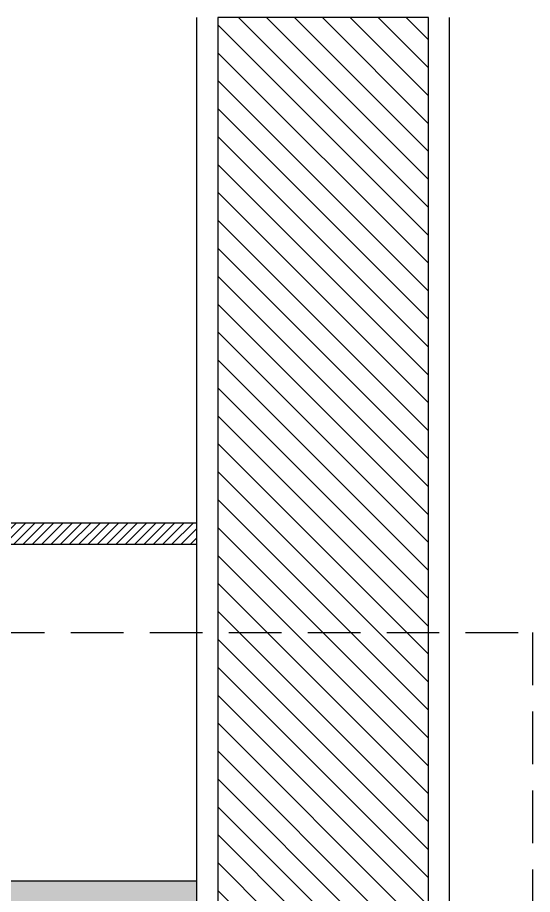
# Model space of a CAD drawing. Header units: inches. Extents: x 274057 to 444617, y 490067 to 635630.
# Drawn here: x 373556 to 374045, y 519167 to 519999 of the extents above; entities that cross this region are included whole.
import ezdxf

# ---------------------------------------------------------------- set-up
doc = ezdxf.new("R2010")
doc.units = ezdxf.units.IN
doc.header["$MEASUREMENT"] = 0
doc.linetypes.add('HIDDEN', pattern=[0.375, 0.25, -0.125])
for name, color, linetype in [('Calliper_wall hatch_CHB', 8, 'Continuous'), ('CQ Grg Gypsum', 41, 'Continuous'), ('CQ Plaster', 1, 'Continuous'), ('CQ section wall', 3, 'Continuous'), ('CQ spot detail elevation', 1, 'Continuous'), ('CQ wall section', 5, 'Continuous'), ('CQ Wood Section', 60, 'Continuous')]:
    doc.layers.add(name, color=color, linetype=linetype)
doc.layers.add('CQ Gypsum Hatch', color=8, linetype='Continuous', lineweight=20)
doc.layers.add('CQ wooh hatch', color=8, linetype='HIDDEN', lineweight=18)

# ---------------------------------------------------------------- blocks, each defined once
blk = doc.blocks.new('ff15 section c and d')
at = {"layer": 'Calliper_wall hatch_CHB'}
h = blk.add_hatch(dxfattribs=at)
h.set_pattern_fill('ANSI31,_O', color=8, scale=150)
h.set_pattern_definition([(45, (0, 0), (-13.25825215, 13.25825215), [])])
h.paths.add_polyline_path([(351925.36, 516299.28), (351725.36, 516299.28), (351725.36, 519999.28), (351925.36, 519999.28)])
h.paths.add_polyline_path([(358625.36, 516299.28), (358425.36, 516299.28), (358425.36, 519999.28), (358625.36, 519999.28)])
at = {"layer": 'CQ Plaster', "color": 1, "ltscale": 0.03}
for p, q in [((351705.36, 516399.28, 0), (351705.36, 519999.28, 0)), ((351945.36, 516399.28, 0), (351945.36, 519999.28, 0))]:
    blk.add_line(p, q, dxfattribs=at)
at = {"layer": 'CQ section wall', "elevation": 0}
blk.add_lwpolyline([(351925.36, 516299.28), (351725.36, 516299.28), (351725.36, 519999.28), (351925.36, 519999.28)], close=True, dxfattribs=at)
blk = doc.blocks.new('ff15 section ceiling c and f')
at = {"layer": 'CQ Gypsum Hatch'}
h = blk.add_hatch(dxfattribs=at)
h.set_pattern_fill('ANSI31', color=256, scale=50, angle=90, style=0)
edge = h.paths.add_edge_path()
edge.add_line((393999.68, 531700.91), (393337.72, 531700.91))
edge.add_line((393337.72, 531700.91), (393337.72, 531720.91))
edge.add_line((393337.72, 531720.91), (393986.16, 531720.91))
edge.add_line((393986.16, 531720.91), (394111.8, 531875.78))
edge.add_line((394111.8, 531875.78), (394137.72, 531875.78))
edge.add_line((394137.72, 531875.78), (394137.72, 531867.08))
edge.add_line((394137.72, 531867.08), (394131.82, 531867.08))
edge.add_arc((394131.82, 531864.35), 2.73, 90, 180.2479)
edge.add_line((394129.09, 531864.34), (394129.09, 531821.81))
edge.add_line((394129.09, 531821.81), (394090.35, 531821.81))
edge.add_arc((394048.41, 531820.08), 41.97, -55.60819, 2.35259, ccw=False)
edge.add_line((394072.12, 531785.45), (394072.12, 531776.81))
edge.add_line((394072.12, 531776.81), (394060.11, 531776.81))
edge.add_line((394060.11, 531776.81), (394060.11, 531740.58))
edge.add_line((394060.11, 531740.58), (394038.21, 531740.58))
edge.add_line((394038.21, 531740.58), (394038.21, 531733.9))
edge.add_arc((394036.98, 531715.19), 18.74, 86.24488, 157.93267)
edge.add_arc((394000.24, 531727.69), 20.12, 268.40236, 344.28589, ccw=False)
edge.add_line((393999.68, 531707.57), (393999.68, 531700.91))
edge.add_line((393999.68, 531700.91), (393990.88, 531700.91))
at = {"layer": 'CQ Grg Gypsum', "elevation": 0}
blk.add_lwpolyline([(393999.68, 531700.91), (393337.72, 531700.91), (393337.72, 531720.91), (393986.16, 531720.91), (394111.8, 531875.78), (394137.72, 531875.78), (394137.72, 531867.08), (394131.82, 531867.08, 0.415481), (394129.09, 531864.34), (394129.09, 531821.81), (394090.35, 531821.81, -0.258435), (394072.12, 531785.45), (394072.12, 531776.81), (394060.11, 531776.81), (394060.11, 531740.58), (394038.21, 531740.58), (394038.21, 531733.9, 0.323414), (394019.61, 531722.24, -0.343759), (393999.68, 531707.57), (393999.68, 531700.91), (393990.88, 531700.91)], format="xyb", dxfattribs=at)
blk = doc.blocks.new('tv cabinet section')
at = {"layer": 'CQ wooh hatch', "ltscale": 1000}
h = blk.add_hatch(dxfattribs=at)
h.set_pattern_fill('GOST_WOOD', color=256, angle=45, style=0)
h.set_pattern_definition([(135, (283.227, -8e-09), (4.242640687, 4.242640687), [10, -2]), (135, (286.055, -8e-09), (4.242640687, 4.242640687), [6, -1.5, 3, -1.5]), (135, (289.591, -0.707), (4.242640687, 4.242640687), [10, -2])])
h.paths.add_polyline_path([(363099.3, 519159.3), (363099.3, 519179.3), (362699.22, 519179.3), (362699.21, 517274.19), (362717.15, 517274.19), (362717.22, 519159.3)])
at = {"layer": 'CQ Wood Section', "ltscale": 1000, "elevation": 0.09}
blk.add_lwpolyline([(362717.22, 519159.3), (362717.15, 517274.19), (362699.21, 517274.19), (362699.22, 519179.3), (363099.22, 519179.3), (363099.22, 519179.3), (363099.22, 519159.3), (363099.22, 519159.3), (362717.22, 519159.3)], dxfattribs=at)

msp = doc.modelspace()

# ---------------------------------------------------------------- linework, layer by layer
at = {"layer": 'CQ spot detail elevation', "color": 3, "linetype": 'HIDDEN', "ltscale": 200, "elevation": -0.09}
msp.add_lwpolyline([(373006.71, 519415.34), (374045.23, 519415.34), (374045.23, 516336.06), (373006.71, 516336.06)], close=True, dxfattribs=at)

# ---------------------------------------------------------------- block references
at = {"layer": 'CQ Grg Gypsum', "xscale": -1}
msp.add_blockref('ff15 section ceiling c and f', (767064.06, -12201.63, 0), dxfattribs=at)
at = {"layer": 'CQ wall section', "xscale": -1}
msp.add_blockref('ff15 section c and d', (725671.69, 0), dxfattribs=at)
at = {"layer": 'CQ Wood Section', "xscale": -1}
msp.add_blockref('tv cabinet section', (736425.55, -0.06, -0.09), dxfattribs=at)

doc.saveas('drawing.dxf')
